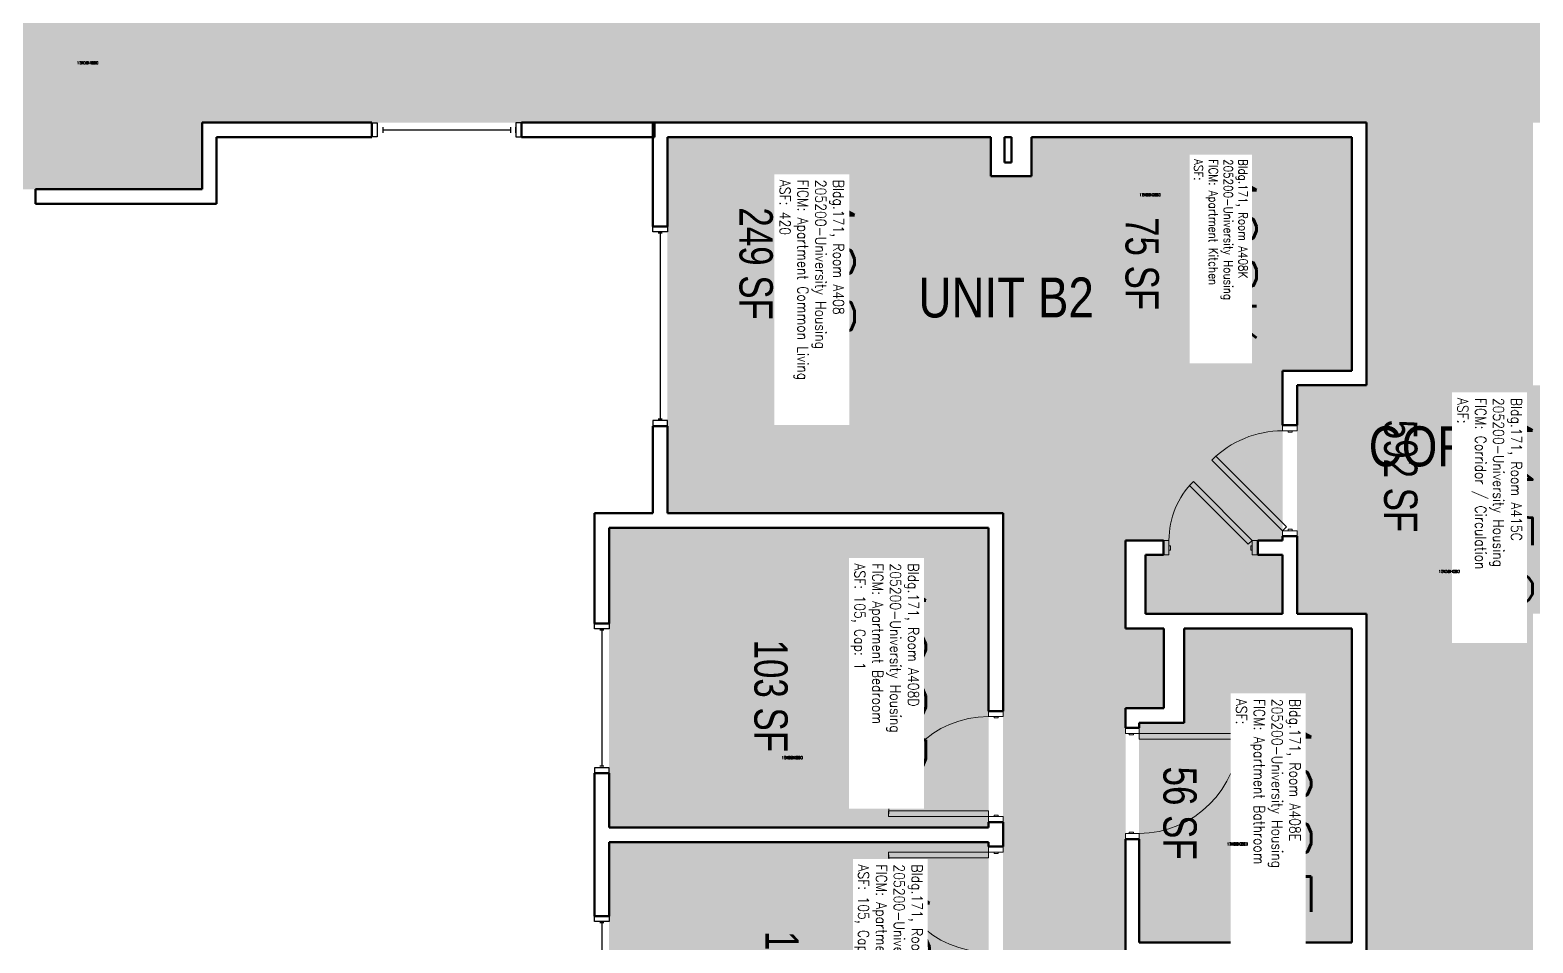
# Model space of a CAD drawing. Header units: inches. Extents: x 88 to 3257, y -489 to 2081.
# Drawn here: x 1097 to 1639, y 789 to 1118 of the extents above; entities that cross this region are included whole.
import ezdxf
from ezdxf.enums import TextEntityAlignment as Align

# ---------------------------------------------------------------- set-up
doc = ezdxf.new("R2010")
doc.units = ezdxf.units.IN
doc.header["$LTSCALE"] = 48
doc.header["$MEASUREMENT"] = 0
for name, color, linetype in [('A-Area-Iden', 1, 'Continuous'), ('A-DOOR', 2, 'Continuous'), ('A-GLAZ', 1, 'Continuous'), ('A-IDEN-RNUM', 7, 'Continuous'), ('A-IDEN-SNUM', 4, 'Continuous'), ('A-IDEN-VNUM', 4, 'Continuous'), ('A-WALL', 5, 'Continuous'), ('AREA-TEXT', 3, 'Continuous'), ('Rooms-Category-Color', 7, 'Continuous'), ('Rooms-College-Color', 7, 'Continuous'), ('Rooms-Department-Color', 7, 'Continuous'), ('Rooms-Division-Color', 7, 'Continuous'), ('Rooms-Information', 7, 'Continuous')]:
    doc.layers.add(name, color=color, linetype=linetype)
doc.styles.add('AREA', font='arial.ttf', dxfattribs={"width": 0.75, "height": 12})
doc.styles.add('ROOMSNUMBER', font='txt.shx', dxfattribs={"height": 0.03})
doc.styles.add('ROOMVNUMBER', font='simplex.shx', dxfattribs={"width": 0.85})
doc.styles.get("Standard").update_dxf_attribs({"font": 'ARIALN.TTF'})
pattern_1 = [(135, (927.60886, 480.01828), (-0.088388348, -0.088388348), [])]

msp = doc.modelspace()

# ---------------------------------------------------------------- hatches: boundary and pattern name
h = msp.add_hatch()
h.set_pattern_fill('ANSI31', color=256, angle=90, style=0)
h.set_pattern_definition(pattern_1)
h.paths.add_polyline_path([(1511.56, 811.49), (1511.56, 870.22), (1520.77, 870.22), (1520.77, 811.49)], flags=9)
h = msp.add_hatch()
h.set_pattern_fill('ANSI31', color=256, angle=90, style=0)
h.set_pattern_definition(pattern_1)
h.paths.add_polyline_path([(1511.56, 811.49), (1511.56, 870.22), (1520.77, 870.22), (1520.77, 811.49)], flags=9)
at = {"layer": 'Rooms-Category-Color', "true_color": 0xadadad}
for points in [[(547.22, 1084.25), (609.5, 1084.25), (609.5, 965.5), (687.5, 965.5), (687.5, 1084.25), (855.25, 1084.25), (855.25, 1060.25), (1158.95, 1060.25), (1158.95, 1084.25), (1578.7, 1084.25), (1703.95, 1084.25), (1703.95, 1168.24), (1549.3, 1168.24), (1549.3, 1193.24), (1466.98, 1193.24), (1466.98, 1168.24), (1104.2, 1168.24), (1104.2, 1156.25), (910, 1156.25), (910, 1168.24), (547.22, 1168.24), (547.22, 1084.25)], [(1638.7, 1084.25), (1578.7, 1084.25), (1578.7, 989.61), (1553.7, 989.61), (1553.7, 907.28), (1578.7, 907.28), (1578.7, 176.47), (1553.7, 176.47), (1553.7, 94.14), (1578.7, 94.14), (1578.7, -0.5), (1546.26, -0.5), (1546.26, -112), (1578.7, -112), (1578.7, -140), (1638.7, -140), (1638.7, 94.14), (1663.7, 94.14), (1663.7, 176.47), (1638.7, 176.47), (1638.7, 907.28), (1663.7, 907.28), (1663.7, 989.61), (1638.7, 989.61)]]:
    msp.add_hatch(color=253, dxfattribs=at).paths.add_polyline_path(points)
at = {"layer": 'Rooms-Category-Color', "true_color": 0x728ef3}
for points in [[(1443.33, 1079), (1443.33, 994.86), (1548.45, 994.86), (1548.45, 933.73), (1539.5, 933.73), (1539.5, 928.48), (1548.45, 928.48), (1548.45, 907.28), (1499.08, 907.28), (1499.08, 928.48), (1505.5, 928.48), (1505.5, 933.73), (1491.83, 933.73), (1491.83, 902.03), (1505.7, 902.03), (1505.7, 873.28), (1491.83, 873.28), (1491.83, 697.25), (1505.7, 697.25), (1505.7, 668.5), (1447.7, 668.5), (1447.7, 943.5), (1326.7, 943.5), (1326.7, 1079)], [(1573.45, 994.86), (1443.33, 994.86), (1443.33, 1065), (1457.95, 1065), (1457.95, 1079), (1573.45, 1079)], [(1305.7, 938.25), (1305.7, 830.25), (1442.45, 830.25), (1442.45, 938.25)], [(1512.95, 902.03), (1573.45, 902.03), (1573.45, 788.89), (1496.7, 788.89), (1496.7, 868.03), (1512.95, 868.03)], [(1305.7, 825), (1305.7, 717.38), (1442.45, 717.38), (1442.45, 825)]]:
    msp.add_hatch(color=171, dxfattribs=at).paths.add_polyline_path(points)
at = {"layer": 'Rooms-College-Color', "true_color": 0xadadad}
for points in [[(547.22, 1084.25), (609.5, 1084.25), (609.5, 965.5), (687.5, 965.5), (687.5, 1084.25), (855.25, 1084.25), (855.25, 1060.25), (1158.95, 1060.25), (1158.95, 1084.25), (1578.7, 1084.25), (1703.95, 1084.25), (1703.95, 1168.24), (1549.3, 1168.24), (1549.3, 1193.24), (1466.98, 1193.24), (1466.98, 1168.24), (1104.2, 1168.24), (1104.2, 1156.25), (910, 1156.25), (910, 1168.24), (547.22, 1168.24), (547.22, 1084.25)], [(1638.7, 1084.25), (1578.7, 1084.25), (1578.7, 989.61), (1553.7, 989.61), (1553.7, 907.28), (1578.7, 907.28), (1578.7, 176.47), (1553.7, 176.47), (1553.7, 94.14), (1578.7, 94.14), (1578.7, -0.5), (1546.26, -0.5), (1546.26, -112), (1578.7, -112), (1578.7, -140), (1638.7, -140), (1638.7, 94.14), (1663.7, 94.14), (1663.7, 176.47), (1638.7, 176.47), (1638.7, 907.28), (1663.7, 907.28), (1663.7, 989.61), (1638.7, 989.61)], [(1443.33, 1079), (1443.33, 994.86), (1548.45, 994.86), (1548.45, 933.73), (1539.5, 933.73), (1539.5, 928.48), (1548.45, 928.48), (1548.45, 907.28), (1499.08, 907.28), (1499.08, 928.48), (1505.5, 928.48), (1505.5, 933.73), (1491.83, 933.73), (1491.83, 902.03), (1505.7, 902.03), (1505.7, 873.28), (1491.83, 873.28), (1491.83, 697.25), (1505.7, 697.25), (1505.7, 668.5), (1447.7, 668.5), (1447.7, 943.5), (1326.7, 943.5), (1326.7, 1079)], [(1573.45, 994.86), (1443.33, 994.86), (1443.33, 1065), (1457.95, 1065), (1457.95, 1079), (1573.45, 1079)], [(1305.7, 938.25), (1305.7, 830.25), (1442.45, 830.25), (1442.45, 938.25)], [(1512.95, 902.03), (1573.45, 902.03), (1573.45, 788.89), (1496.7, 788.89), (1496.7, 868.03), (1512.95, 868.03)], [(1305.7, 825), (1305.7, 717.38), (1442.45, 717.38), (1442.45, 825)]]:
    msp.add_hatch(color=253, dxfattribs=at).paths.add_polyline_path(points)
at = {"layer": 'Rooms-Department-Color', "true_color": 0xacacac}
for points in [[(547.22, 1084.25), (609.5, 1084.25), (609.5, 965.5), (687.5, 965.5), (687.5, 1084.25), (855.25, 1084.25), (855.25, 1060.25), (1158.95, 1060.25), (1158.95, 1084.25), (1578.7, 1084.25), (1703.95, 1084.25), (1703.95, 1168.24), (1549.3, 1168.24), (1549.3, 1193.24), (1466.98, 1193.24), (1466.98, 1168.24), (1104.2, 1168.24), (1104.2, 1156.25), (910, 1156.25), (910, 1168.24), (547.22, 1168.24), (547.22, 1084.25)], [(1638.7, 1084.25), (1578.7, 1084.25), (1578.7, 989.61), (1553.7, 989.61), (1553.7, 907.28), (1578.7, 907.28), (1578.7, 176.47), (1553.7, 176.47), (1553.7, 94.14), (1578.7, 94.14), (1578.7, -0.5), (1546.26, -0.5), (1546.26, -112), (1578.7, -112), (1578.7, -140), (1638.7, -140), (1638.7, 94.14), (1663.7, 94.14), (1663.7, 176.47), (1638.7, 176.47), (1638.7, 907.28), (1663.7, 907.28), (1663.7, 989.61), (1638.7, 989.61)]]:
    msp.add_hatch(color=253, dxfattribs=at).paths.add_polyline_path(points)
at = {"layer": 'Rooms-Department-Color', "true_color": 0x604aed}
for points in [[(1443.33, 1079), (1443.33, 994.86), (1548.45, 994.86), (1548.45, 933.73), (1539.5, 933.73), (1539.5, 928.48), (1548.45, 928.48), (1548.45, 907.28), (1499.08, 907.28), (1499.08, 928.48), (1505.5, 928.48), (1505.5, 933.73), (1491.83, 933.73), (1491.83, 902.03), (1505.7, 902.03), (1505.7, 873.28), (1491.83, 873.28), (1491.83, 697.25), (1505.7, 697.25), (1505.7, 668.5), (1447.7, 668.5), (1447.7, 943.5), (1326.7, 943.5), (1326.7, 1079)], [(1573.45, 994.86), (1443.33, 994.86), (1443.33, 1065), (1457.95, 1065), (1457.95, 1079), (1573.45, 1079)], [(1305.7, 938.25), (1305.7, 830.25), (1442.45, 830.25), (1442.45, 938.25)], [(1512.95, 902.03), (1573.45, 902.03), (1573.45, 788.89), (1496.7, 788.89), (1496.7, 868.03), (1512.95, 868.03)], [(1305.7, 825), (1305.7, 717.38), (1442.45, 717.38), (1442.45, 825)]]:
    msp.add_hatch(color=173, dxfattribs=at).paths.add_polyline_path(points)
at = {"layer": 'Rooms-Division-Color', "true_color": 0xadadad}
for points in [[(547.22, 1084.25), (609.5, 1084.25), (609.5, 965.5), (687.5, 965.5), (687.5, 1084.25), (855.25, 1084.25), (855.25, 1060.25), (1158.95, 1060.25), (1158.95, 1084.25), (1578.7, 1084.25), (1703.95, 1084.25), (1703.95, 1168.24), (1549.3, 1168.24), (1549.3, 1193.24), (1466.98, 1193.24), (1466.98, 1168.24), (1104.2, 1168.24), (1104.2, 1156.25), (910, 1156.25), (910, 1168.24), (547.22, 1168.24), (547.22, 1084.25)], [(1638.7, 1084.25), (1578.7, 1084.25), (1578.7, 989.61), (1553.7, 989.61), (1553.7, 907.28), (1578.7, 907.28), (1578.7, 176.47), (1553.7, 176.47), (1553.7, 94.14), (1578.7, 94.14), (1578.7, -0.5), (1546.26, -0.5), (1546.26, -112), (1578.7, -112), (1578.7, -140), (1638.7, -140), (1638.7, 94.14), (1663.7, 94.14), (1663.7, 176.47), (1638.7, 176.47), (1638.7, 907.28), (1663.7, 907.28), (1663.7, 989.61), (1638.7, 989.61)]]:
    msp.add_hatch(color=253, dxfattribs=at).paths.add_polyline_path(points)
at = {"layer": 'Rooms-Division-Color', "true_color": 0x604aed}
for points in [[(1443.33, 1079), (1443.33, 994.86), (1548.45, 994.86), (1548.45, 933.73), (1539.5, 933.73), (1539.5, 928.48), (1548.45, 928.48), (1548.45, 907.28), (1499.08, 907.28), (1499.08, 928.48), (1505.5, 928.48), (1505.5, 933.73), (1491.83, 933.73), (1491.83, 902.03), (1505.7, 902.03), (1505.7, 873.28), (1491.83, 873.28), (1491.83, 697.25), (1505.7, 697.25), (1505.7, 668.5), (1447.7, 668.5), (1447.7, 943.5), (1326.7, 943.5), (1326.7, 1079)], [(1573.45, 994.86), (1443.33, 994.86), (1443.33, 1065), (1457.95, 1065), (1457.95, 1079), (1573.45, 1079)], [(1305.7, 938.25), (1305.7, 830.25), (1442.45, 830.25), (1442.45, 938.25)], [(1512.95, 902.03), (1573.45, 902.03), (1573.45, 788.89), (1496.7, 788.89), (1496.7, 868.03), (1512.95, 868.03)], [(1305.7, 825), (1305.7, 717.38), (1442.45, 717.38), (1442.45, 825)]]:
    msp.add_hatch(color=173, dxfattribs=at).paths.add_polyline_path(points)

# ---------------------------------------------------------------- linework, layer by layer
at = {"layer": 'A-DOOR', "linetype": 'Continuous', "lineweight": 18}
for points in [[(1553.7, 973.22), (1553.7, 975.22), (1548.45, 975.22), (1548.45, 973.22)], [(1553.7, 973.22), (1553.7, 975.22), (1548.45, 975.22), (1548.45, 973.22)], [(1551.95, 973.22), (1551.95, 972.72), (1550.45, 972.72), (1550.45, 973.22)], [(1551.95, 973.22), (1551.95, 972.72), (1550.45, 972.72), (1550.45, 973.22)], [(1548.45, 937.22), (1549.87, 938.63), (1524.41, 964.09), (1523, 962.67)], [(1548.45, 937.22), (1549.87, 938.63), (1524.41, 964.09), (1523, 962.67)], [(1537.5, 933.73), (1536.09, 932.32), (1514.87, 953.53), (1516.29, 954.94)], [(1537.5, 933.73), (1536.09, 932.32), (1514.87, 953.53), (1516.29, 954.94)], [(1551.95, 937.22), (1551.95, 937.72), (1550.45, 937.72), (1550.45, 937.22)], [(1551.95, 937.22), (1551.95, 937.72), (1550.45, 937.72), (1550.45, 937.22)], [(1507.5, 928.48), (1505.5, 928.48), (1505.5, 933.73), (1507.5, 933.73)], [(1507.5, 928.48), (1505.5, 928.48), (1505.5, 933.73), (1507.5, 933.73)], [(1537.5, 928.48), (1539.5, 928.48), (1539.5, 933.73), (1537.5, 933.73)], [(1537.5, 928.48), (1539.5, 928.48), (1539.5, 933.73), (1537.5, 933.73)], [(1553.7, 937.22), (1553.7, 935.22), (1548.45, 935.22), (1548.45, 937.22)], [(1553.7, 937.22), (1553.7, 935.22), (1548.45, 935.22), (1548.45, 937.22)], [(1507.5, 930.23), (1508, 930.23), (1508, 931.73), (1507.5, 931.73)], [(1507.5, 930.23), (1508, 930.23), (1508, 931.73), (1507.5, 931.73)], [(1537.5, 930.23), (1537, 930.23), (1537, 931.73), (1537.5, 931.73)], [(1537.5, 930.23), (1537, 930.23), (1537, 931.73), (1537.5, 931.73)], [(1447.7, 870.25), (1447.7, 872.25), (1442.45, 872.25), (1442.45, 870.25)], [(1447.7, 870.25), (1447.7, 872.25), (1442.45, 872.25), (1442.45, 870.25)], [(1445.95, 870.25), (1445.95, 869.75), (1444.45, 869.75), (1444.45, 870.25)], [(1445.95, 870.25), (1445.95, 869.75), (1444.45, 869.75), (1444.45, 870.25)], [(1491.83, 864.14), (1491.83, 866.14), (1496.7, 866.14), (1496.7, 864.14)], [(1491.83, 864.14), (1491.83, 866.14), (1496.7, 866.14), (1496.7, 864.14)], [(1493.2, 864.14), (1493.2, 863.64), (1494.7, 863.64), (1494.7, 864.14)], [(1493.2, 864.14), (1493.2, 863.64), (1494.7, 863.64), (1494.7, 864.14)], [(1496.7, 864.14), (1496.7, 862.14), (1532.7, 862.14), (1532.7, 864.14)], [(1496.7, 864.14), (1496.7, 862.14), (1532.7, 862.14), (1532.7, 864.14)], [(1442.45, 834.25), (1442.45, 836.25), (1406.45, 836.25), (1406.45, 834.25)], [(1442.45, 834.25), (1442.45, 836.25), (1406.45, 836.25), (1406.45, 834.25)], [(1445.95, 834.25), (1445.95, 834.75), (1444.45, 834.75), (1444.45, 834.25)], [(1445.95, 834.25), (1445.95, 834.75), (1444.45, 834.75), (1444.45, 834.25)], [(1447.7, 834.25), (1447.7, 832.25), (1442.45, 832.25), (1442.45, 834.25)], [(1447.7, 834.25), (1447.7, 832.25), (1442.45, 832.25), (1442.45, 834.25)], [(1491.83, 828.14), (1491.83, 826.14), (1496.7, 826.14), (1496.7, 828.14)], [(1491.83, 828.14), (1491.83, 826.14), (1496.7, 826.14), (1496.7, 828.14)], [(1493.2, 828.14), (1493.2, 828.64), (1494.7, 828.64), (1494.7, 828.14)], [(1493.2, 828.14), (1493.2, 828.64), (1494.7, 828.64), (1494.7, 828.14)], [(1442.45, 821.38), (1442.45, 819.38), (1406.45, 819.38), (1406.45, 821.38)], [(1442.45, 821.38), (1442.45, 819.38), (1406.45, 819.38), (1406.45, 821.38)], [(1447.7, 821.38), (1447.7, 823.38), (1442.45, 823.38), (1442.45, 821.38)], [(1447.7, 821.38), (1447.7, 823.38), (1442.45, 823.38), (1442.45, 821.38)], [(1445.95, 821.38), (1445.95, 820.88), (1444.45, 820.88), (1444.45, 821.38)], [(1445.95, 821.38), (1445.95, 820.88), (1444.45, 820.88), (1444.45, 821.38)]]:
    msp.add_lwpolyline(points, close=True, dxfattribs=at)
for centre, start, end in [((1548.45, 937.22), 90, 135), ((1548.45, 937.22), 90, 135), ((1442.45, 834.25), 90, 180), ((1442.45, 834.25), 90, 180), ((1496.7, 864.14), 270, 0), ((1496.7, 864.14), 270, 0)]:
    msp.add_arc(centre, 36, start, end, dxfattribs=at)
at = {"layer": 'A-DOOR', "linetype": 'Continuous', "lineweight": 18, "extrusion": (0, 0, -1)}
for centre, radius, start, end in [((-1537.5, 933.73), 30, 0, 45), ((-1537.5, 933.73), 30, 0, 45), ((-1442.45, 821.38), 36, 270, 0), ((-1442.45, 821.38), 36, 270, 0)]:
    msp.add_arc(centre, radius, start, end, dxfattribs=at)
at = {"layer": 'A-GLAZ', "linetype": 'Continuous', "lineweight": 25}
for p, q in [((1220.1, 1079.13), (1220.1, 1084.13)), ((1220.1, 1084.13), (1222.1, 1084.13)), ((1220.1, 1079.13), (1220.1, 1084.13)), ((1220.1, 1084.13), (1222.1, 1084.13)), ((1222.1, 1084.13), (1222.1, 1079.13)), ((1222.1, 1084.13), (1222.1, 1079.13)), ((1274.1, 1084.13), (1272.1, 1084.13)), ((1272.1, 1084.13), (1272.1, 1079.13)), ((1274.1, 1084.13), (1272.1, 1084.13)), ((1272.1, 1084.13), (1272.1, 1079.13)), ((1274.1, 1079.13), (1274.1, 1084.13)), ((1274.1, 1079.13), (1274.1, 1084.13)), ((1222.1, 1079.13), (1220.1, 1079.13)), ((1222.1, 1079.13), (1220.1, 1079.13)), ((1222.1, 1082.63), (1222.1, 1080.63)), ((1222.1, 1082.63), (1222.1, 1080.63)), ((1224.1, 1082.63), (1224.1, 1080.63)), ((1224.1, 1082.63), (1224.1, 1080.63)), ((1224.1, 1081.63), (1270.1, 1081.63)), ((1224.1, 1081.63), (1270.1, 1081.63)), ((1270.1, 1082.63), (1270.1, 1080.63)), ((1270.1, 1082.63), (1270.1, 1080.63)), ((1272.1, 1080.63), (1272.1, 1082.63)), ((1272.1, 1080.63), (1272.1, 1082.63)), ((1272.1, 1079.13), (1274.1, 1079.13)), ((1272.1, 1079.13), (1274.1, 1079.13)), ((1324.83, 1044.38), (1323.33, 1044.38)), ((1324.83, 1044.38), (1323.33, 1044.38)), ((1324.08, 1044.38), (1324.08, 977.38)), ((1324.08, 1044.38), (1324.08, 977.38)), ((1324.83, 977.38), (1323.33, 977.38)), ((1324.83, 977.38), (1323.33, 977.38)), ((1303.83, 901.34), (1302.33, 901.34)), ((1303.83, 901.34), (1302.33, 901.34)), ((1303.08, 901.34), (1303.08, 852.34)), ((1303.08, 901.34), (1303.08, 852.34)), ((1303.83, 852.34), (1302.33, 852.34)), ((1303.83, 852.34), (1302.33, 852.34)), ((1303.83, 795.88), (1302.33, 795.88)), ((1303.83, 795.88), (1302.33, 795.88)), ((1303.08, 795.88), (1303.08, 746.88)), ((1303.08, 795.88), (1303.08, 746.88))]:
    msp.add_line(p, q, dxfattribs=at)
for points in [[(1321.45, 1044.88), (1321.45, 1046.88), (1326.7, 1046.88), (1326.7, 1044.88)], [(1321.45, 1044.88), (1321.45, 1046.88), (1326.7, 1046.88), (1326.7, 1044.88)], [(1321.45, 976.88), (1321.45, 974.88), (1326.7, 974.88), (1326.7, 976.88)], [(1321.45, 976.88), (1321.45, 974.88), (1326.7, 974.88), (1326.7, 976.88)], [(1300.45, 901.84), (1300.45, 903.84), (1305.7, 903.84), (1305.7, 901.84)], [(1300.45, 901.84), (1300.45, 903.84), (1305.7, 903.84), (1305.7, 901.84)], [(1300.45, 851.84), (1300.45, 849.84), (1305.7, 849.84), (1305.7, 851.84)], [(1300.45, 851.84), (1300.45, 849.84), (1305.7, 849.84), (1305.7, 851.84)], [(1300.45, 796.38), (1300.45, 798.38), (1305.7, 798.38), (1305.7, 796.38)], [(1300.45, 796.38), (1300.45, 798.38), (1305.7, 798.38), (1305.7, 796.38)]]:
    msp.add_lwpolyline(points, close=True, dxfattribs=at)
at = {"layer": 'A-WALL', "linetype": 'Continuous', "lineweight": 50}
for p, q in [((1220.1, 1084.25), (1158.95, 1084.25)), ((1158.95, 1084.25), (1158.95, 1060.25)), ((1220.1, 1084.25), (1158.95, 1084.25)), ((1158.95, 1084.25), (1158.95, 1060.25)), ((1220.1, 1079), (1220.1, 1084.25)), ((1220.1, 1079), (1220.1, 1084.25)), ((1322.08, 1084.25), (1274.1, 1084.25)), ((1274.1, 1084.25), (1274.1, 1079)), ((1322.08, 1084.25), (1274.1, 1084.25)), ((1274.1, 1084.25), (1274.1, 1079)), ((1321.45, 1084.25), (1321.45, 1046.88)), ((1578.7, 1084.25), (1321.45, 1084.25)), ((1321.45, 1084.25), (1321.45, 1046.88)), ((1578.7, 1084.25), (1321.45, 1084.25)), ((1322.08, 1079), (1322.08, 1084.25)), ((1322.08, 1079), (1322.08, 1084.25)), ((1578.7, 989.61), (1578.7, 1084.25)), ((1578.7, 989.61), (1578.7, 1084.25)), ((1164.2, 1079), (1220.1, 1079)), ((1164.2, 1055), (1164.2, 1079)), ((1164.2, 1079), (1220.1, 1079)), ((1164.2, 1055), (1164.2, 1079)), ((1274.1, 1079), (1322.08, 1079)), ((1274.1, 1079), (1322.08, 1079)), ((1326.7, 1046.88), (1326.7, 1079)), ((1326.7, 1079), (1443.33, 1079)), ((1326.7, 1046.88), (1326.7, 1079)), ((1326.7, 1079), (1443.33, 1079)), ((1443.33, 1079), (1443.33, 1065)), ((1443.33, 1079), (1443.33, 1065)), ((1448.2, 1079), (1450.7, 1079)), ((1448.2, 1069.88), (1448.2, 1079)), ((1448.2, 1079), (1450.7, 1079)), ((1448.2, 1069.88), (1448.2, 1079)), ((1450.7, 1079), (1450.7, 1069.88)), ((1450.7, 1079), (1450.7, 1069.88)), ((1457.95, 1079), (1573.45, 1079)), ((1457.95, 1065), (1457.95, 1079)), ((1457.95, 1079), (1573.45, 1079)), ((1457.95, 1065), (1457.95, 1079)), ((1573.45, 1079), (1573.45, 994.86)), ((1573.45, 1079), (1573.45, 994.86)), ((1450.7, 1069.88), (1448.2, 1069.88)), ((1450.7, 1069.88), (1448.2, 1069.88)), ((1443.33, 1065), (1457.95, 1065)), ((1443.33, 1065), (1457.95, 1065)), ((1158.95, 1060.25), (1098.95, 1060.25)), ((1098.95, 1060.25), (1098.95, 1055)), ((1158.95, 1060.25), (1098.95, 1060.25)), ((1098.95, 1060.25), (1098.95, 1055)), ((1098.95, 1055), (1164.2, 1055)), ((1098.95, 1055), (1164.2, 1055)), ((1321.45, 1046.88), (1326.7, 1046.88)), ((1321.45, 1046.88), (1326.7, 1046.88)), ((1548.45, 994.86), (1548.45, 975.22)), ((1573.45, 994.86), (1548.45, 994.86)), ((1548.45, 994.86), (1548.45, 975.22)), ((1573.45, 994.86), (1548.45, 994.86)), ((1553.7, 975.22), (1553.7, 989.61)), ((1553.7, 989.61), (1578.7, 989.61)), ((1553.7, 975.22), (1553.7, 989.61)), ((1553.7, 989.61), (1578.7, 989.61)), ((1548.45, 975.22), (1553.7, 975.22)), ((1548.45, 975.22), (1553.7, 975.22)), ((1321.45, 974.88), (1321.45, 943.5)), ((1326.7, 974.88), (1321.45, 974.88)), ((1321.45, 974.88), (1321.45, 943.5)), ((1326.7, 974.88), (1321.45, 974.88)), ((1326.7, 943.5), (1326.7, 974.88)), ((1326.7, 943.5), (1326.7, 974.88)), ((1300.45, 943.5), (1300.45, 903.84)), ((1321.45, 943.5), (1300.45, 943.5)), ((1300.45, 943.5), (1300.45, 903.84)), ((1321.45, 943.5), (1300.45, 943.5)), ((1447.7, 943.5), (1326.7, 943.5)), ((1447.7, 943.5), (1326.7, 943.5)), ((1447.7, 872.25), (1447.7, 943.5)), ((1447.7, 872.25), (1447.7, 943.5)), ((1305.7, 903.84), (1305.7, 938.25)), ((1305.7, 938.25), (1442.45, 938.25)), ((1305.7, 903.84), (1305.7, 938.25)), ((1305.7, 938.25), (1442.45, 938.25)), ((1442.45, 938.25), (1442.45, 872.25)), ((1442.45, 938.25), (1442.45, 872.25)), ((1491.83, 933.73), (1491.83, 902.03)), ((1505.5, 933.73), (1491.83, 933.73)), ((1491.83, 933.73), (1491.83, 902.03)), ((1505.5, 933.73), (1491.83, 933.73)), ((1505.5, 928.48), (1505.5, 933.73)), ((1505.5, 928.48), (1505.5, 933.73)), ((1548.45, 933.73), (1539.5, 933.73)), ((1539.5, 933.73), (1539.5, 928.48)), ((1548.45, 933.73), (1539.5, 933.73)), ((1539.5, 933.73), (1539.5, 928.48)), ((1548.45, 935.22), (1548.45, 933.73)), ((1553.7, 935.22), (1548.45, 935.22)), ((1548.45, 935.22), (1548.45, 933.73)), ((1553.7, 935.22), (1548.45, 935.22)), ((1553.7, 907.28), (1553.7, 935.22)), ((1553.7, 907.28), (1553.7, 935.22)), ((1499.08, 907.28), (1499.08, 928.48)), ((1499.08, 928.48), (1505.5, 928.48)), ((1499.08, 907.28), (1499.08, 928.48)), ((1499.08, 928.48), (1505.5, 928.48)), ((1539.5, 928.48), (1548.45, 928.48)), ((1539.5, 928.48), (1548.45, 928.48)), ((1548.45, 928.48), (1548.45, 907.28)), ((1548.45, 928.48), (1548.45, 907.28)), ((1548.45, 907.28), (1499.08, 907.28)), ((1548.45, 907.28), (1499.08, 907.28)), ((1578.7, 907.28), (1553.7, 907.28)), ((1578.7, 907.28), (1553.7, 907.28)), ((1578.7, 667.88), (1578.7, 907.28)), ((1578.7, 667.88), (1578.7, 907.28)), ((1300.45, 903.84), (1305.7, 903.84)), ((1300.45, 903.84), (1305.7, 903.84)), ((1491.83, 902.03), (1505.7, 902.03)), ((1491.83, 902.03), (1505.7, 902.03)), ((1505.7, 902.03), (1505.7, 873.28)), ((1505.7, 902.03), (1505.7, 873.28)), ((1512.95, 868.03), (1512.95, 902.03)), ((1512.95, 902.03), (1573.45, 902.03)), ((1512.95, 868.03), (1512.95, 902.03)), ((1512.95, 902.03), (1573.45, 902.03)), ((1573.45, 902.03), (1573.45, 788.89)), ((1573.45, 902.03), (1573.45, 788.89)), ((1442.45, 872.25), (1447.7, 872.25)), ((1442.45, 872.25), (1447.7, 872.25)), ((1491.83, 873.28), (1491.83, 866.14)), ((1505.7, 873.28), (1491.83, 873.28)), ((1491.83, 873.28), (1491.83, 866.14)), ((1505.7, 873.28), (1491.83, 873.28)), ((1496.7, 866.14), (1496.7, 868.03)), ((1496.7, 868.03), (1512.95, 868.03)), ((1496.7, 866.14), (1496.7, 868.03)), ((1496.7, 868.03), (1512.95, 868.03)), ((1491.83, 866.14), (1496.7, 866.14)), ((1491.83, 866.14), (1496.7, 866.14)), ((1300.45, 849.84), (1300.45, 798.38)), ((1305.7, 849.84), (1300.45, 849.84)), ((1300.45, 849.84), (1300.45, 798.38)), ((1305.7, 849.84), (1300.45, 849.84)), ((1305.7, 830.25), (1305.7, 849.84)), ((1305.7, 830.25), (1305.7, 849.84)), ((1442.45, 830.25), (1305.7, 830.25)), ((1442.45, 830.25), (1305.7, 830.25)), ((1442.45, 832.25), (1442.45, 830.25)), ((1447.7, 832.25), (1442.45, 832.25)), ((1442.45, 832.25), (1442.45, 830.25)), ((1447.7, 832.25), (1442.45, 832.25)), ((1447.7, 823.38), (1447.7, 832.25)), ((1447.7, 823.38), (1447.7, 832.25)), ((1305.7, 798.38), (1305.7, 825)), ((1305.7, 825), (1442.45, 825)), ((1305.7, 798.38), (1305.7, 825)), ((1305.7, 825), (1442.45, 825)), ((1442.45, 825), (1442.45, 823.38)), ((1442.45, 825), (1442.45, 823.38)), ((1491.83, 826.14), (1491.83, 744.39)), ((1496.7, 826.14), (1491.83, 826.14)), ((1491.83, 826.14), (1491.83, 744.39)), ((1496.7, 826.14), (1491.83, 826.14)), ((1496.7, 788.89), (1496.7, 826.14)), ((1496.7, 788.89), (1496.7, 826.14)), ((1442.45, 823.38), (1447.7, 823.38)), ((1442.45, 823.38), (1447.7, 823.38)), ((1300.45, 798.38), (1305.7, 798.38)), ((1300.45, 798.38), (1305.7, 798.38)), ((1573.45, 788.89), (1496.7, 788.89)), ((1573.45, 788.89), (1496.7, 788.89))]:
    msp.add_line(p, q, dxfattribs=at)

# ---------------------------------------------------------------- texts
at = {"layer": 'A-Area-Iden', "linetype": 'ByBlock'}
for s, p in [('UNIT B2', (1448.8, 1014.04)), ('CORR.', (1606.06, 960.41))]:
    msp.add_text(s, height=14.4, dxfattribs=at).set_placement(p, align=Align.CENTER)
at = {"layer": 'A-IDEN-RNUM', "style": 'ROOMSNUMBER', "width": 0.85}
for s, p in [('0415-B0', (1117.67, 1105.29)), ('0408-K0', (1500.66, 1057.74)), ('0408-00', (1382.03, 1031.49)), ('0415-C0', (1608.51, 922.04)), ('0408-D0', (1371.67, 854.94)), ('0408-E0', (1532.18, 823.84))]:
    msp.add_text(s, height=1, dxfattribs=at).set_placement(p, align=Align.CENTER)
at = {"layer": 'A-IDEN-SNUM', "style": 'ROOMSNUMBER', "width": 0.85}
for s, p in [('1710A415B0', (1117.67, 1105.29)), ('1710A408K0', (1500.66, 1057.74)), ('1710A40800', (1382.03, 1031.49)), ('1710A415C0', (1608.51, 922.04)), ('1710A408D0', (1371.67, 854.94)), ('1710A408E0', (1532.18, 823.84))]:
    msp.add_text(s, height=1, dxfattribs=at).set_placement(p, align=Align.CENTER)
at = {"layer": 'A-IDEN-VNUM', "style": 'ROOMVNUMBER', "width": 0.85}
for s, height, p in [('408K', 22.5, (1527.79, 1037.43)), ('408', 27, (1380.68, 1034.16)), ('415C', 27, (1625, 946.29)), ('408D', 27, (1406.35, 885)), ('408E', 27, (1545.21, 836.77)), ('408C', 27, (1407.68, 775.99))]:
    msp.add_text(s, height=height, rotation=270, dxfattribs=at).set_placement(p, align=Align.MIDDLE_CENTER)
at = {"layer": 'AREA-TEXT', "style": 'AREA', "width": 0.75}
for s, p in [('249 SF', (1358.68, 1033.44)), ('75 SF', (1497.83, 1033.44)), ('592 SF', (1591.05, 956.93)), ('103 SF', (1364.04, 877.73)), ('56 SF', (1511.48, 835.45)), ('102 SF', (1368, 772.69))]:
    msp.add_text(s, height=12, rotation=270, dxfattribs=at).set_placement(p, align=Align.MIDDLE_CENTER)

# ---------------------------------------------------------------- next in the draw order: texts
at = {"layer": 'Rooms-Information', "attachment_point": 7, "rotation": 270, "style": 'ROOMVNUMBER', "bg_fill": 3, "box_fill_scale": 1.5, "bg_fill_color": 256, "bg_fill_true_color": 13158600, "bg_fill_transparency": 0}
for s, insert, char_height, width in [('Bldg.171, Room A408K^M^J205200-University Housing^M^JFICM: Apartment Kitchen^M^JASF: ', (1516.54, 1071.12), 3.2143, 72), ('Bldg.171, Room A408^M^J205200-University Housing^M^JFICM: Apartment Common Living^M^JASF: 420', (1367.18, 1063.66), 3.8571, 86.4), ('Bldg.171, Room A415C^M^J205200-University Housing^M^JFICM: Corridor / Circulation^M^JASF: ', (1611.5, 985.09), 3.8571, 86.4), ('Bldg.171, Room A408D^M^J205200-University Housing^M^JFICM: Apartment Bedroom^M^JASF: 105, Cap: 1', (1392.85, 925.43), 3.8571, 86.4), ('Bldg.171, Room A408E^M^J205200-University Housing^M^JFICM: Apartment Bathroom^M^JASF: ', (1531.71, 876.66), 3.8571, 86.4), ('Bldg.171, Room A408C^M^J205200-University Housing^M^JFICM: Apartment Bedroom^M^JASF: 105, Cap: 1', (1394.18, 816.98), 3.8571, 86.4)]:
    msp.add_mtext(s, dxfattribs=dict(at, insert=insert, char_height=char_height, width=width))

doc.saveas('drawing.dxf')
